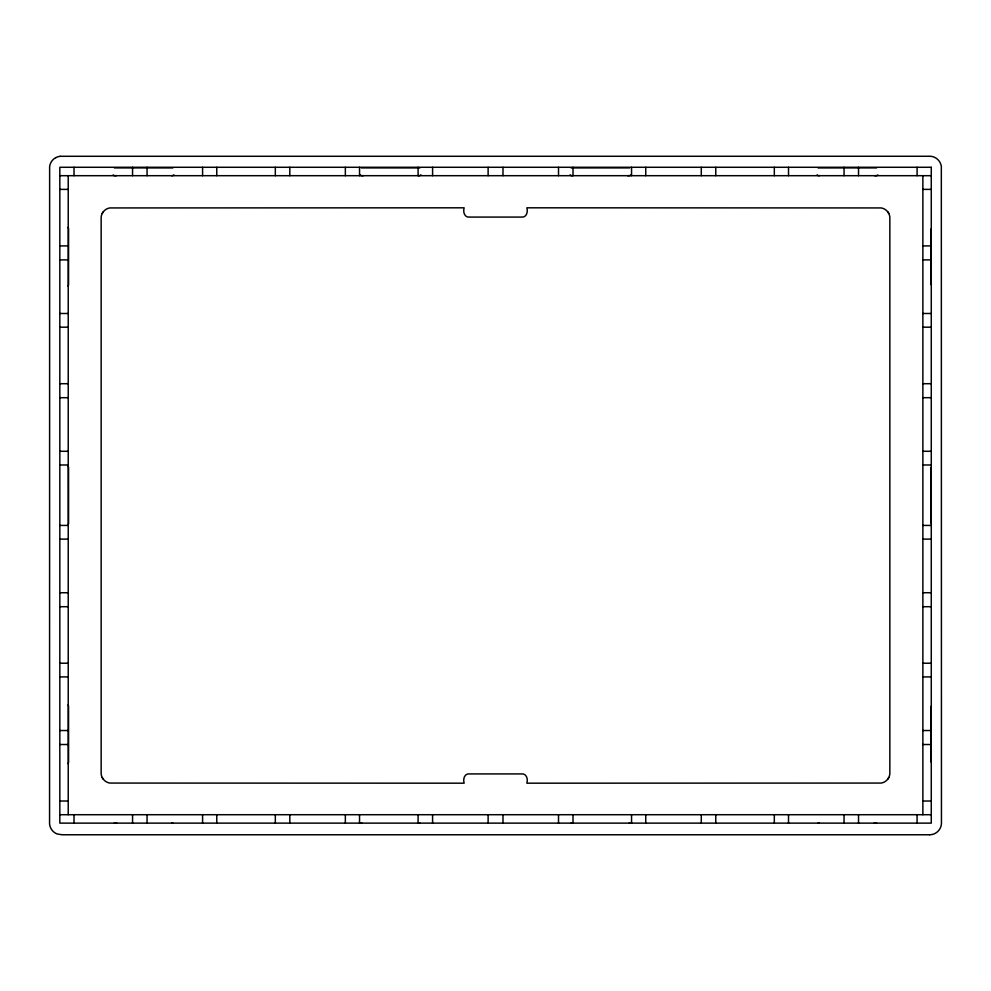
<?xml version="1.0" encoding="UTF-8"?>
<svg xmlns="http://www.w3.org/2000/svg" width="991" height="991" viewBox="0 0 991 991"><rect width="100%" height="100%" fill="white"/><g stroke="black" fill="none" stroke-linecap="round" stroke-linejoin="round"><path stroke-width="1.49" d="M931.069 523.26L931.057 467.566M931.069 762.029L931.057 706.335M931.057 284.665L931.069 228.971M171.815 823.125L172.347 823.1A2.428 2.428 0 0 0 172.806 822.988M418.821 823.125L419.354 823.1A2.428 2.428 0 0 0 419.812 822.988M171.629 175.692L172.285 175.68A2.428 2.428 0 0 0 173.871 174.788M418.636 175.692L419.292 175.68A2.428 2.428 0 0 0 420.878 174.788M60.228 156.293L930.487 156.268A11.805 11.805 0 0 1 936.817 158.696A11.867 11.867 0 0 1 941.326 166.315L941.45 823.199A11.805 11.805 0 0 1 939.319 829.678A11.904 11.904 0 0 1 934.141 833.865A11.805 11.805 0 0 1 929.62 834.732M627.675 175.692L629.174 175.692A2.428 2.428 0 0 0 630.833 174.924M874.681 175.692L876.18 175.692A2.428 2.428 0 0 0 877.84 174.924M59.819 175.692L931.267 175.692M59.819 189.38L68.23 189.38M922.869 189.38L931.267 189.38M59.819 245.904L68.23 245.904M922.869 245.904L931.267 245.904M59.819 259.89L68.23 259.89M922.869 259.89L931.267 259.89M59.819 313.49L68.23 313.49M922.869 313.49L931.267 313.49M59.819 327.191L68.23 327.191M922.869 327.191L931.267 327.191M59.819 383.703L68.23 383.703M922.869 383.703L931.267 383.703M59.819 397.688L68.23 397.688M922.869 397.688L931.267 397.688M59.819 451.289L68.23 451.289M922.869 451.289L931.267 451.289M59.819 464.99L68.23 464.99M922.869 464.99L931.267 464.99M59.819 525.428L68.23 525.428M922.869 525.428L931.267 525.428M59.819 539.116L68.23 539.116M922.869 539.116L931.267 539.116M59.819 592.729L68.23 592.729M922.869 592.729L931.267 592.729M59.819 606.703L68.23 606.703M922.869 606.703L931.267 606.703M59.819 663.227L68.23 663.227M922.869 663.227L931.267 663.227M59.819 676.915L68.23 676.915M922.869 676.915L931.267 676.915M59.819 730.528L68.23 730.528M922.869 730.528L931.267 730.528M59.819 744.514L68.23 744.514M922.869 744.514L931.267 744.514M59.819 801.025L68.23 801.025M922.869 801.025L931.267 801.025M59.819 814.713L931.267 814.713M116.789 823.125L114.882 823.125A2.428 2.428 0 0 1 114.399 823.063M874.211 823.125L876.118 823.125A2.428 2.428 0 0 0 876.601 823.063M929.583 834.769L62.024 834.769L57.131 833.964A11.904 11.904 0 0 1 50.69 827.968A11.805 11.805 0 0 1 49.562 823.496L49.637 166.612A11.818 11.818 0 0 1 52.362 160.431A11.917 11.917 0 0 1 55.843 157.619M363.325 175.692L361.826 175.692A2.428 2.428 0 0 1 360.167 174.924M116.319 175.692L114.82 175.692A2.428 2.428 0 0 1 113.16 174.924M819.371 175.692L818.715 175.68A2.428 2.428 0 0 1 817.129 174.788M572.364 175.692L571.708 175.68A2.428 2.428 0 0 1 570.122 174.788M819.185 823.125L818.653 823.1A2.428 2.428 0 0 1 818.194 822.988M572.179 823.125L571.646 823.1A2.428 2.428 0 0 1 571.188 822.988M922.869 175.692L922.869 814.713M917.084 167.281L917.084 175.692M917.084 814.713L917.084 823.125M858.528 167.281L858.528 175.692M858.528 814.713L858.528 823.125M844.047 167.281L844.047 175.692M844.047 814.713L844.047 823.125M788.514 167.281L788.514 175.692M788.514 814.713L788.514 823.125M774.318 167.281L774.318 175.692M774.318 814.713L774.318 823.125M715.762 167.281L715.762 175.692M715.762 814.713L715.762 823.125M701.281 167.281L701.281 175.692M701.281 814.713L701.281 823.125M645.748 167.281L645.748 175.692M645.748 814.713L645.748 823.125M631.552 167.281L631.552 175.692M631.552 814.713L631.552 823.125M573.009 167.281L573.009 175.692M573.009 814.713L573.009 823.125M558.515 167.281L558.515 175.692M558.515 814.713L558.515 823.125M502.982 167.281L502.982 175.692M502.982 814.713L502.982 823.125M488.117 167.281L488.117 175.692M488.117 814.713L488.117 823.125M432.584 167.281L432.584 175.692M432.584 814.713L432.584 823.125M418.091 167.281L418.091 175.692M418.091 814.713L418.091 823.125M359.535 167.281L359.535 175.692M359.535 814.713L359.535 823.125M345.351 167.281L345.351 175.692M345.351 814.713L345.351 823.125M289.818 167.281L289.818 175.692M289.818 814.713L289.818 823.125M275.325 167.281L275.325 175.692M275.325 814.713L275.325 823.125M216.769 167.281L216.769 175.692M216.769 814.713L216.769 823.125M202.585 167.281L202.585 175.692M202.585 814.713L202.585 823.125M147.052 167.281L147.052 175.692M147.052 814.713L147.052 823.125M132.559 167.281L132.559 175.692M132.559 814.713L132.559 823.125M74.015 167.281L74.015 175.692M74.015 814.713L74.015 823.125M68.23 175.692L68.23 814.713M55.806 157.656A11.818 11.818 0 0 1 60.191 156.33M888.766 213.474A10.282 10.282 0 0 0 881.222 207.937L526.853 207.813C528.215 211.851 526.481 217.896 521.316 217.079L469.684 217.079C464.519 217.896 462.785 211.851 464.147 207.813L109.778 207.937A10.282 10.282 0 0 0 102.234 213.474M887.75 211.839A10.232 10.232 0 0 1 889.844 217.264L889.844 773.736A10.232 10.232 0 0 1 887.75 779.161M888.766 777.526A10.282 10.282 0 0 1 881.222 783.063L526.853 783.187C528.215 779.149 526.481 773.104 521.316 773.921L469.684 773.921C464.519 773.104 462.785 779.149 464.147 783.187L109.778 783.063A10.282 10.282 0 0 1 102.234 777.526M103.25 779.161A10.232 10.232 0 0 1 101.156 773.736L101.156 217.264A10.232 10.232 0 0 1 103.25 211.839M172.806 168.012A2.428 2.428 0 0 0 172.347 167.9L114.882 167.875A2.428 2.428 0 0 0 114.399 167.937M419.812 168.012A2.428 2.428 0 0 0 419.354 167.9L361.888 167.875A2.428 2.428 0 0 0 361.405 167.937M818.194 168.012A2.428 2.428 0 0 1 818.653 167.9L876.118 167.875A2.428 2.428 0 0 1 876.601 167.937M571.188 168.012A2.428 2.428 0 0 1 571.646 167.9L629.112 167.875A2.428 2.428 0 0 1 629.595 167.937M361.888 823.125A2.428 2.428 0 0 1 361.405 823.063M67.97 705.047A2.391 2.391 0 0 1 68.552 706.286L68.577 761.98A2.391 2.391 0 0 1 67.859 763.627M67.97 285.953A2.391 2.391 0 0 0 68.552 284.714L68.577 229.02A2.391 2.391 0 0 0 67.859 227.373M67.97 466.278A2.391 2.391 0 0 1 68.552 467.517L68.577 523.211A2.391 2.391 0 0 1 67.859 524.858M629.595 823.063A2.428 2.428 0 0 1 629.112 823.125M931.267 167.281L59.819 167.281L59.819 823.125L931.267 823.125L931.267 167.281"/></g></svg>
